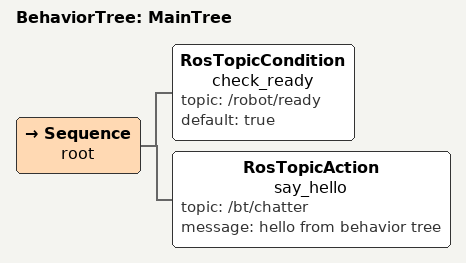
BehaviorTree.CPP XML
<?xml version="1.0"?>
<root main_tree_to_execute="MainTree">
  <BehaviorTree ID="MainTree">
    <Sequence name="root">
      <!-- 条件：检查机器人是否就绪（订阅 std_msgs/Bool） -->
      <RosTopicCondition name="check_ready"
                         topic="/robot/ready"
                         default="true"/>

      <!-- 动作：发布一条问候（std_msgs/String） -->
      <RosTopicAction name="say_hello"
                      topic="/bt/chatter"
                      message="hello from behavior tree"/>
    </Sequence>
  </BehaviorTree>
</root>
